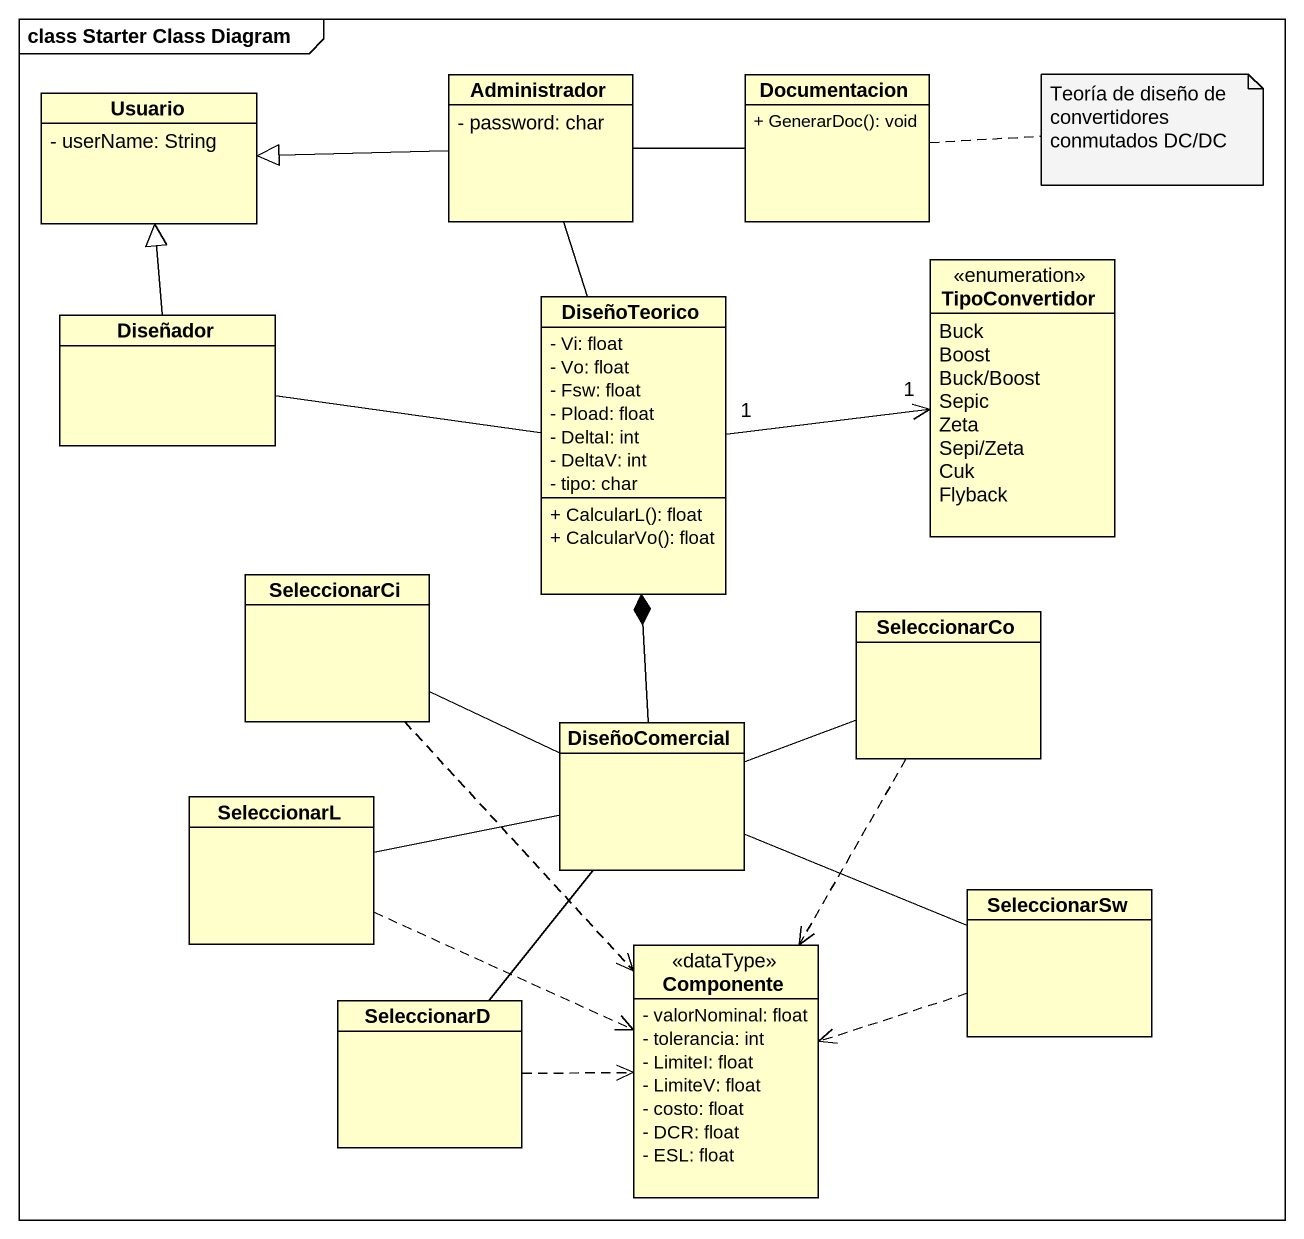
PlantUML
@startuml
mainframe class Starter Class Diagram
hide circle
hide empty members
skinparam classAttributeIconSize 0
class Usuario {
  - userName: String
}
class Administrador {
  - password: char
}
class Documentacion {
  + GenerarDoc(): void
}
class Diseñador
class DiseñoTeorico {
  - Vi: float
  - Vo: float
  - Fsw: float
  - Pload: float
  - DeltaI: int
  - DeltaV: int
  - tipo: char
  + CalcularL(): float
  + CalcularVo(): float
}
enum TipoConvertidor {
  Buck
  Boost
  Buck/Boost
  Sepic
  Zeta
  Sepi/Zeta
  Cuk
  Flyback
}
class SeleccionarCi
class SeleccionarCo
class DiseñoComercial
class SeleccionarL
class SeleccionarSw
class Componente <<dataType>> {
  - valorNominal: float
  - tolerancia: int
  - LimiteI: float
  - LimiteV: float
  - costo: float
  - DCR: float
  - ESL: float
}
class SeleccionarD
Administrador -left-|> Usuario
Administrador -right- Documentacion
Administrador -- DiseñoTeorico
Diseñador -up-|> Usuario
Diseñador -right- DiseñoTeorico
DiseñoTeorico "1" -right-> "1" TipoConvertidor
SeleccionarCi -right- DiseñoComercial
SeleccionarCi ..> Componente
SeleccionarCo -left- DiseñoComercial
SeleccionarCo ..> Componente
DiseñoComercial -up-* DiseñoTeorico
DiseñoComercial -right- SeleccionarSw
SeleccionarL -right- DiseñoComercial
SeleccionarL .right.> Componente
SeleccionarSw .left.> Componente
SeleccionarD -up- DiseñoComercial
SeleccionarD .right.> Componente
note right of Documentacion : Teoría de diseño de convertidores conmutados DC/DC
@enduml
